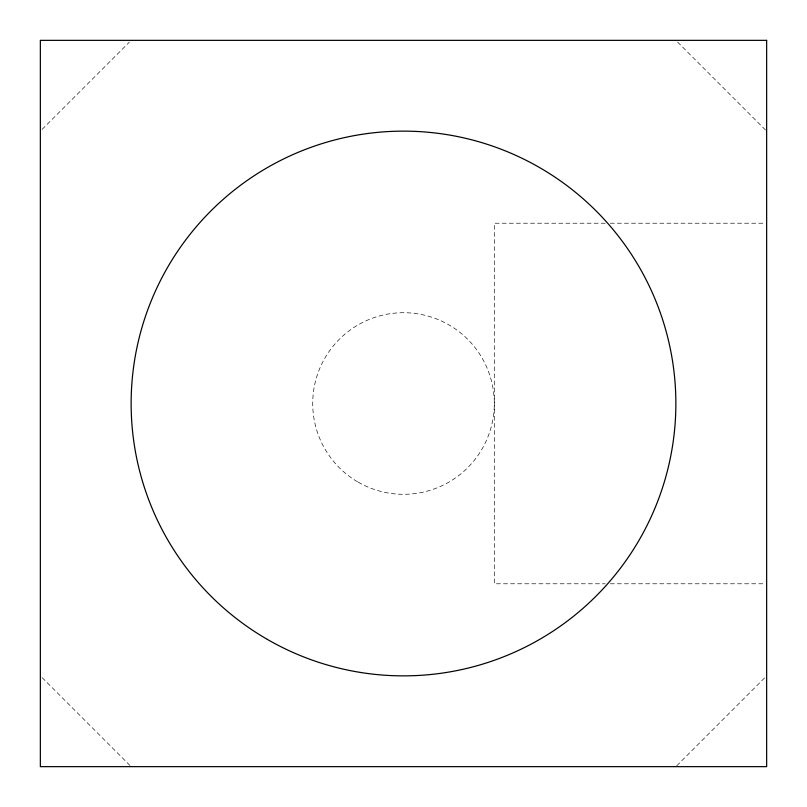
<?xml version="1.0" encoding="UTF-8"?>
<svg xmlns="http://www.w3.org/2000/svg" width="807" height="807" viewBox="0 0 807 807"><rect width="100%" height="100%" fill="white"/><g stroke="black" fill="none" stroke-linecap="round" stroke-linejoin="round"><path stroke-width="0.61" stroke-dasharray="4.04 3.03" d="M42.125 129.362L129.362 42.125M676.75 765.762L765.762 676.75M605.25 223.216L494.288 223.216L494.288 583.784L605.25 583.784M610.294 223.216L765.389 223.216M610.294 583.784L765.389 583.784M677.638 42.125L765.762 130.25M42.125 677.638L130.25 765.762M358.106 482.122A90.788 90.788 0 0 0 494.288 403.5A90.788 90.788 0 0 0 358.106 324.878A90.788 90.788 0 0 0 358.106 482.122"/><path stroke-width="1.21" d="M766.65 40.35L40.35 40.35L40.35 766.65L766.65 766.65L766.65 40.35M267.319 639.376A272.363 272.363 0 0 0 675.863 403.5A272.363 272.363 0 0 0 267.319 167.624A272.363 272.363 0 0 0 267.319 639.376"/></g></svg>
